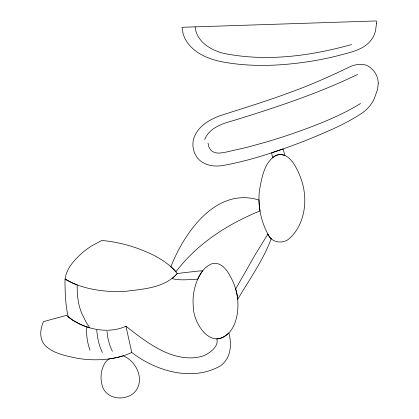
<?xml version="1.0" encoding="UTF-8"?>
<svg xmlns="http://www.w3.org/2000/svg" width="419" height="419" viewBox="0 0 419 419"><rect width="100%" height="100%" fill="white"/><g stroke="black" fill="none" stroke-linecap="round" stroke-linejoin="round"><path stroke-width="0.63" d="M86.471 327.511C86.377 335.184 87.32 342.957 90.017 350.179M271.213 238.71C263.142 260.492 249.336 279.379 237.746 299.318A70.235 62.855 6.2 0 0 236.95 294.143A71.314 63.824 6.2 0 0 235.661 288.969L255.176 254.71L267.898 234.101C263.184 225.396 260.325 215.738 259.335 205.897A95.103 85.109 6.2 0 1 259.309 191.258C261.597 178.756 264.148 160.388 277.498 154.889C288.639 152.39 295.002 164.882 298.789 173.157A81.674 73.095 6.2 0 1 303.34 186.9C307.179 204.572 303.539 225.171 290.063 237.966C283.563 244.502 271.402 243.083 267.898 234.101M360.591 103.488C339.521 116.466 316.235 125.291 292.981 133.488A609.802 545.737 6.2 0 1 264.462 142.539L246.681 147.425L223.877 152.6L218.744 153.144L215.869 152.815L213.433 151.977A8.935 7.998 6.2 0 1 210.616 149.866L208.809 146.859L208.023 143.094M357.627 74.42C319.252 93.055 278.614 106.452 237.992 119.211C227.129 122.521 214.46 124.941 207.321 134.724A24.779 22.176 6.2 0 0 204.739 139.553M131.765 352.463C119.651 358.119 106.101 360.041 92.819 359.769A100.392 89.844 6.2 0 1 77.347 358.303C66.338 355.893 54.061 353.851 45.519 345.905A19.201 17.179 6.2 0 1 42.115 340.684C39.569 334.524 40.858 327.532 43.466 321.619L66.38 315.402L72.508 320.016L79.427 323.892A60.467 54.114 6.2 0 0 90.839 328.124C102.325 331.172 115.005 331.288 125.951 326.223C146.886 342.574 173.372 363.619 201.749 356.428A30.456 27.256 6.2 0 0 207.955 353.516C212.737 350.446 218.734 345.088 216.822 338.767A13.361 11.957 6.2 0 0 219.195 338.542C236.992 333.933 239.825 309.248 236.95 294.143A71.403 63.903 6.2 0 0 232.817 281.311C229.052 273.439 222.903 261.273 212.187 263.651C200.402 268.202 195.563 282.212 193.552 293.672A68.328 61.148 6.2 0 0 193.259 305.896C192.871 322.813 211.066 351.305 228.863 332.89C231.068 341.558 231.419 351.405 226.579 359.282A26.696 23.888 6.2 0 1 220.619 365.756C192.688 382.008 155.81 371.187 131.765 352.463L125.951 326.223M278.776 150.431L283.103 148.939L284.894 155.444L281.688 154.601A10.14 9.071 6.2 0 0 278.499 154.674L275.43 155.648L272.58 157.497L271.627 152.815L278.059 150.672M351.567 44.545C310.139 56.115 265.861 62.012 223.306 53.281C210.506 50.071 196.317 41.282 195.154 26.858M73.032 320.352L68.239 316.953L67.799 314.962A127.627 114.214 6.2 0 1 66.705 308.965C65.364 300.098 65.128 291.111 64.987 282.16C64.793 269.794 74.247 259.853 82.983 252.222A87.781 78.557 6.2 0 1 92.112 245.649L101.937 240.422L108.39 241.203A137.374 122.94 6.2 0 1 132.744 246.744C148.169 251.877 163.782 258.769 175.074 270.831A38.328 34.3 6.2 0 1 175.896 271.8C197.155 243.727 227.658 224.045 260 210.972A94.773 84.811 6.2 0 1 258.989 200.02C215.958 186.816 184.538 232.33 170.863 266.636A48.017 42.968 6.2 0 1 175.084 270.826L177.2 273.513L197.569 271.109A138.799 124.213 6.2 0 1 202.759 270.842A51.092 45.723 6.2 0 0 197.731 279.222C189.168 279.431 180.416 280.803 172 278.577A30.65 27.429 6.2 0 0 177.216 273.523C164.541 287.953 143.497 289.042 125.779 291.305A119.452 106.903 6.2 0 1 109.862 291.383C98.444 290.707 87.037 288.675 76.321 284.595A70.879 63.431 6.2 0 1 72.272 282.893A62.944 56.329 6.2 0 1 68.475 281.029A55.402 49.583 6.2 0 1 64.955 278.996L72.272 282.893L77.159 284.915L77.363 295.358L78.636 303.34A76.253 68.239 6.2 0 0 82.098 314.14L86.204 322.326L89.739 327.815A59.817 53.532 6.2 0 1 73.032 320.357M102.351 352.51C98.973 345.455 97.292 337.683 96.773 329.905M107.023 331.398L107.861 338.023L109.469 344.277A54.486 48.761 6.2 0 0 112.407 351.269M118.127 357.229A72.932 65.27 6.2 0 0 123.233 355.804C137.223 361.503 145.896 381.803 133.582 393.216A16.069 14.382 6.2 0 1 131.194 394.892C120.51 401.381 104.017 397.552 101.822 383.814A34.175 30.582 6.2 0 1 101.026 377.273L101.236 373.9A36.275 32.467 6.2 0 1 102.257 369.087C103.561 365.2 105.389 360.843 109.254 358.894A81.019 72.503 6.2 0 0 118.127 357.234M271.182 238.73A18.347 16.42 6.2 0 1 267.93 234.09M378.268 83.507L377.54 89.514L374.785 97.239A34.478 30.854 6.2 0 1 372.077 102.765C369.652 106.604 366.374 109.825 362.802 112.596C344.282 125.03 323.337 133.331 302.759 141.69C277.032 151.427 250.85 160.461 223.72 165.369C216.382 166.772 208.316 166.139 201.932 161.975A20.431 18.284 6.2 0 1 196.631 156.868L194.29 152.458L193.059 147.32A27.476 24.585 6.2 0 1 194.233 137.071C198.407 126.213 209.228 119.865 219.566 115.854C242.512 108.453 265.63 101.513 288.241 93.086C309.803 85.439 330.706 76.08 351.269 66.139C355.621 64.599 360.419 63.672 364.975 64.84A13.418 12.01 6.2 0 1 368.27 66.139L370.993 68.103L373.863 71.062A22.265 19.929 6.2 0 1 376.812 76.054L377.891 79.683L378.268 83.507M376.445 23.637L375.497 31.189L373.821 35.756A28.963 25.92 6.2 0 1 369.699 41.827C362.833 49.332 352.51 51.825 343.088 54.365A305.294 273.214 6.2 0 1 316.183 60.378C284.779 65.804 252.264 67.742 220.818 61.567C207.939 58.822 194.61 53.182 186.953 41.942A34.463 30.844 6.2 0 1 183.066 33.525L181.998 27.287L376.362 20.95L376.445 23.637"/></g></svg>
